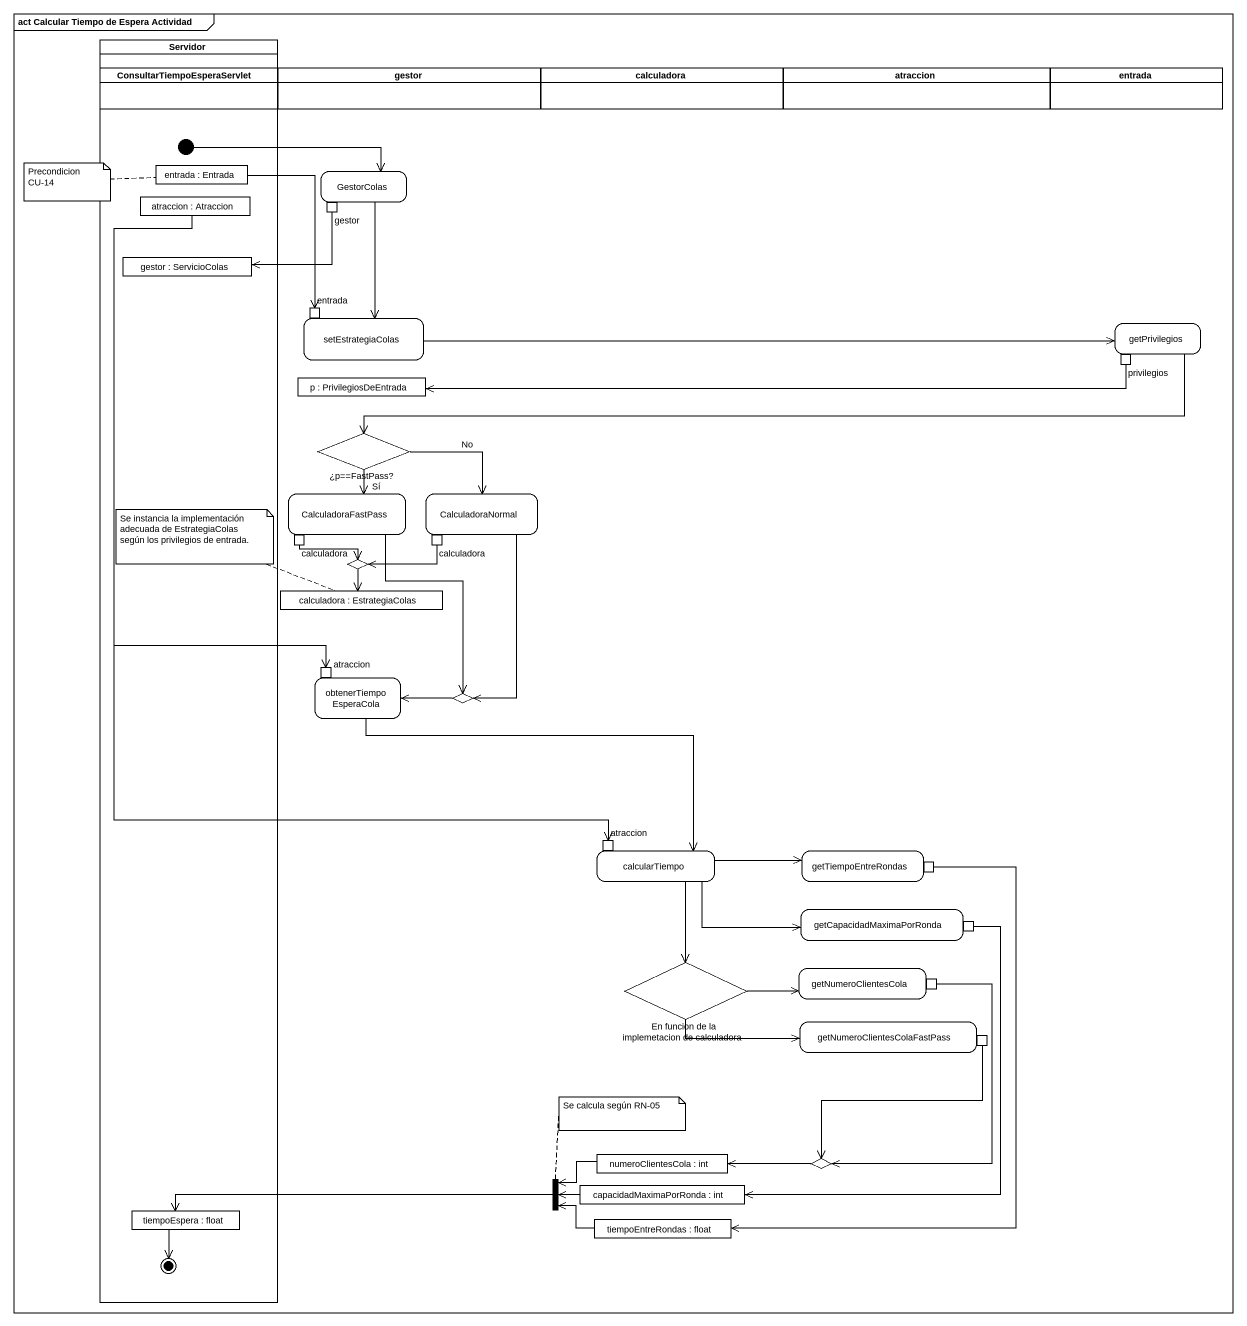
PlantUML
@startuml
mainframe act Calcular Tiempo de Espera Actividad
hide empty description
state Servidor <<partition>> {
  state ConsultarTiempoEsperaServlet <<partition>>
  state "entrada : Entrada" as entrada_2 <<object>>
  state initial1 <<start>>
  state "atraccion : Atraccion" as atraccion_2 <<object>>
  state "gestor : ServicioColas" as gestor_3 <<object>>
  state "tiempoEspera : float" as tiempoEspera <<object>>
  tiempoEspera --> [*]
}
state gestor <<partition>>
state calculadora <<partition>>
state atraccion <<partition>>
state entrada <<partition>>
state GestorColas {
  state "gestor" as gestor_2 <<outputPin>>
}
state setEstrategiaColas {
  state "entrada" as entrada_3 <<inputPin>>
}
state getPrivilegios {
  state privilegios <<outputPin>>
}
state "p : PrivilegiosDeEntrada" as p <<object>>
state "¿p==FastPass?" as p_FastPass <<choice>>
state CalculadoraFastPass {
  state "calculadora" as calculadora_2 <<outputPin>>
}
state CalculadoraNormal {
  state "calculadora" as calculadora_3 <<outputPin>>
}
state "calculadora : EstrategiaColas" as calculadora_4 <<object>>
state choice1 <<choice>>
state obtenerTiempoEsperaCola {
  state "atraccion" as atraccion_3 <<inputPin>>
}
state choice2 <<choice>>
state calcularTiempo {
  state "atraccion" as atraccion_4 <<inputPin>>
}
state getTiempoEntreRondas {
  state pin1 <<outputPin>>
}
state getCapacidadMaximaPorRonda {
  state pin2 <<outputPin>>
}
state "En funcion de la implemetacion de calculadora" as En_funcion_de_la <<choice>>
state getNumeroClientesCola {
  state pin3 <<outputPin>>
}
state "getNumeroClientesColaFastPass" as getNumeroClientesColaFastPas {
  state pin4 <<outputPin>>
}
state "numeroClientesCola : int" as numeroClientesCola <<object>>
state choice3 <<choice>>
state fork1 <<join>>
state "capacidadMaximaPorRonda : int" as capacidadMaximaPorRonda <<object>>
state "tiempoEntreRondas : float" as tiempoEntreRondas <<object>>
entrada_2 --> entrada_3
initial1 -right-> GestorColas
atraccion_2 --> atraccion_3
atraccion_2 --> atraccion_4
GestorColas --> setEstrategiaColas
gestor_2 -left-> gestor_3
setEstrategiaColas -right-> getPrivilegios
getPrivilegios -left-> p_FastPass
privilegios -left-> p
p_FastPass --> CalculadoraFastPass : Sí
p_FastPass -right-> CalculadoraNormal : No
CalculadoraFastPass --> choice2
CalculadoraNormal --> choice2
calculadora_2 -right-> choice1
calculadora_3 -left-> choice1
choice1 --> calculadora_4
obtenerTiempoEsperaCola -right-> calcularTiempo
choice2 -left-> obtenerTiempoEsperaCola
calcularTiempo -right-> getTiempoEntreRondas
calcularTiempo -right-> getCapacidadMaximaPorRonda
calcularTiempo --> En_funcion_de_la
pin1 --> tiempoEntreRondas
pin2 --> capacidadMaximaPorRonda
En_funcion_de_la -right-> getNumeroClientesCola
En_funcion_de_la -right-> getNumeroClientesColaFastPas
pin3 --> choice3
pin4 --> choice3
numeroClientesCola -left-> fork1
choice3 -left-> numeroClientesCola
fork1 -left-> tiempoEspera
capacidadMaximaPorRonda -left-> fork1
tiempoEntreRondas -left-> fork1
note left of entrada_2 : Precondicion CU-14
note left of calculadora_4
  Se instancia la implementación
  adecuada de EstrategiaColas
  según los privilegios de entrada.
end note
note top of fork1 : Se calcula según RN-05
@enduml
